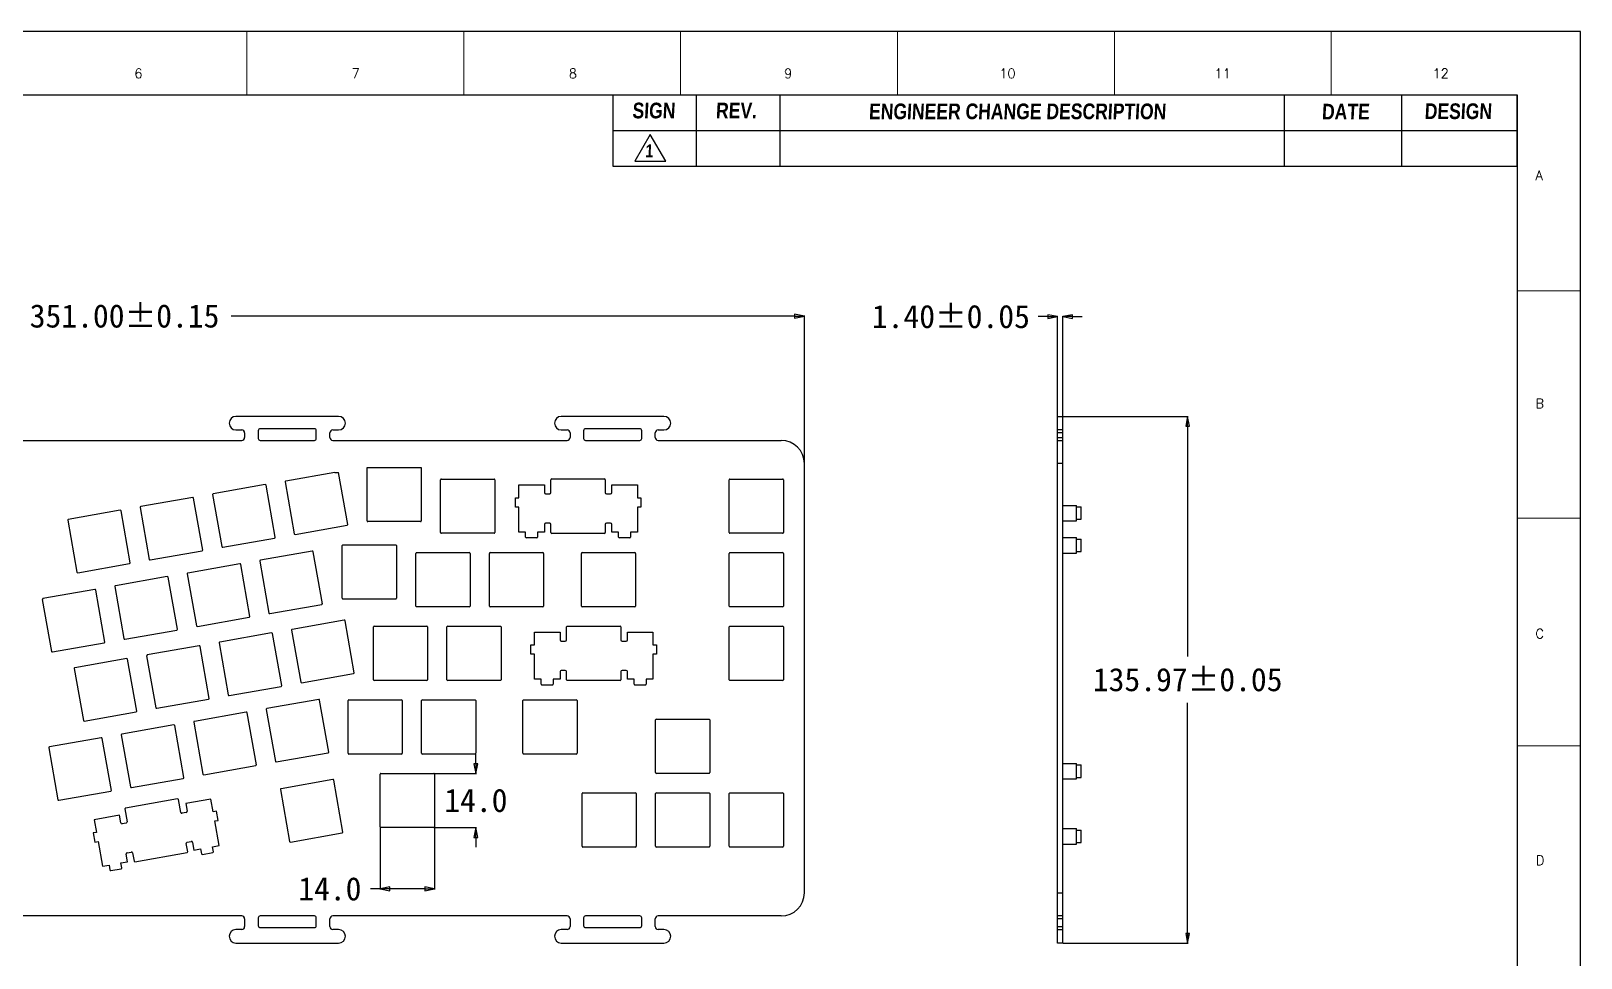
# Model space of a CAD drawing. Header units: millimetres. Extents: x 149 to 838, y -361 to 126.
# Drawn here: x 438 to 838.2, y -113.5 to 125.8 of the extents above; entities that cross this region are included whole.
import ezdxf
from ezdxf.enums import TextEntityAlignment as Align

# ---------------------------------------------------------------- set-up
doc = ezdxf.new("R2010")
doc.units = ezdxf.units.MM
doc.header["$LTSCALE"] = 16.335
doc.header["$PDMODE"] = 3
doc.header["$PDSIZE"] = 0.3125
doc.layers.get('0').update_dxf_attribs({"linetype": 'CONTINUOUS'})
doc.layers.get('Defpoints').update_dxf_attribs({"linetype": 'CONTINUOUS'})
doc.layers.add('TEXT', color=6, linetype='CONTINUOUS')
doc.styles.add('POSITION', font='romanc.shx', dxfattribs={"height": 3})
doc.styles.add('TEXT', font='arialbd.ttf', dxfattribs={"width": 0.8, "height": 4})
doc.dimstyles.get("Standard").update_dxf_attribs({"dimtxt": 2.5, "dimasz": 2.5, "dimexe": 0.125, "dimexo": 0.0625, "dimtad": 1, "dimdsep": 46, "dimtxsty": 'Standard', "dimblk": 'CLOSED', "dimblk1": 'CLOSED', "dimblk2": 'CLOSED', "dimcen": 0.09, "dimazin": 2, "dimtp": 0.01, "dimtm": 0.01, "dimtfac": 1, "dimtofl": 0, "dimtmove": 0, "dimatfit": 3, "dimldrblk": 'CLOSED', "dimfxl": 1, "dimtolj": 1, "dimarcsym": 0})

# ---------------------------------------------------------------- blocks, each defined once
blk = doc.blocks.new('TITLE_MODIFY')
for p, q in [((-126.75, 0.16), (-126.75, -9.84)), ((-126.75, 0.16), (0, 0.16)), ((-115.05, 0.16), (-115.05, -9.84)), ((-103.35, 0.16), (-103.35, -9.84)), ((-32.65, 0.16), (-32.65, -9.74)), ((-16.2, 0.16), (-16.2, -9.84)), ((0, -9.84), (0, 0.16)), ((-126.75, -4.84), (0, -4.84)), ((-126.75, -9.84), (0, -9.84))]:
    blk.add_line(p, q)
at = {"layer": 'TEXT'}
blk.add_lwpolyline([(-121.5, -5.4), (-123.66, -9.15), (-119.33, -9.15)], close=True, dxfattribs=at)
at = {"style": 'TEXT', "oblique": 3, "width": 0.8}
for s, p in [('SIGN', (-124.03, -3.13)), ('REV.', (-112.33, -3.13)), ('ENGINEER CHANGE DESCRIPTION', (-90.88, -3.25)), ('DATE', (-27.39, -3.29)), ('DESIGN', (-12.99, -3.23))]:
    blk.add_text(s, height=2.2, dxfattribs=at).set_placement(p)
at = {"layer": 'TEXT', "style": 'TEXT', "oblique": 3, "width": 0.8}
blk.add_text('1', height=1.8, dxfattribs=at).set_placement((-122.22, -8.58))
blk = doc.blocks.new('_CLOSED')
at = {"color": 0, "linetype": 'ByBlock'}
for p, q in [((0, 0), (-1, 0.2)), ((-1, 0.2), (-1, -0.2)), ((-1, -0.2), (0, 0)), ((-1, 0), (0, 0))]:
    blk.add_line(p, q, dxfattribs=at)
blk = doc.blocks.new('*D5')
at = {"color": 0, "lineweight": -2}
for p, q in [((286.65, 14.21), (286.65, 52.36)), ((289.15, 52.23), (434.65, 52.23)), ((635.15, 52.23), (489.65, 52.23)), ((637.65, 14.21), (637.65, 52.36))]:
    blk.add_line(p, q, dxfattribs=at)
at = {"layer": 'Defpoints', "color": 0}
for p in [(637.65, 52.23), (286.65, 14.15), (637.65, 14.15)]:
    blk.add_point(p, dxfattribs=at)
at = {"color": 0, "lineweight": -2, "xscale": 2.5, "yscale": 2.5, "zscale": 2.5, "rotation": 180}
blk.add_blockref('_CLOSED', (286.65, 52.23), dxfattribs=at)
at = {"color": 0, "lineweight": -2, "xscale": 2.5, "yscale": 2.5, "zscale": 2.5}
blk.add_blockref('_CLOSED', (637.65, 52.23), dxfattribs=at)
at = {"color": 0, "insert": (462.15, 52.23), "char_height": 6, "attachment_point": 5}
blk.add_mtext('\\A1;351.00±0.15', dxfattribs=at)
blk = doc.blocks.new('*D6')
at = {"color": 0, "lineweight": -2}
for p, q in [((704.45, 26.35), (736.73, 26.35)), ((736.61, 23.85), (736.61, -35.64)), ((736.61, -107.12), (736.61, -47.64)), ((704.45, -109.62), (736.73, -109.62))]:
    blk.add_line(p, q, dxfattribs=at)
at = {"layer": 'Defpoints', "color": 0}
for p in [(704.38, 26.35), (704.38, -109.62), (736.61, -109.62)]:
    blk.add_point(p, dxfattribs=at)
at = {"color": 0, "lineweight": -2, "xscale": 2.5, "yscale": 2.5, "zscale": 2.5}
for p, rotation in [((736.61, 26.35), 90), ((736.61, -109.62), 270)]:
    blk.add_blockref('_CLOSED', p, dxfattribs=dict(at, rotation=rotation))
at = {"color": 0, "insert": (736.61, -41.64), "char_height": 6, "attachment_point": 5}
blk.add_mtext('\\A1;135.97±0.05', dxfattribs=at)
blk = doc.blocks.new('*D7')
at = {"color": 0, "lineweight": -2}
for p, q in [((700.48, 52.09), (697.98, 52.09)), ((702.98, 26.41), (702.98, 52.22)), ((704.38, 26.41), (704.38, 52.22)), ((706.88, 52.09), (709.38, 52.09))]:
    blk.add_line(p, q, dxfattribs=at)
at = {"layer": 'Defpoints', "color": 0}
for p in [(702.98, 52.09), (702.98, 26.35), (704.38, 26.35)]:
    blk.add_point(p, dxfattribs=at)
at = {"color": 0, "lineweight": -2, "xscale": 2.5, "yscale": 2.5, "zscale": 2.5}
blk.add_blockref('_CLOSED', (702.98, 52.09), dxfattribs=at)
at = {"color": 0, "lineweight": -2, "xscale": 2.5, "yscale": 2.5, "zscale": 2.5, "rotation": 180}
blk.add_blockref('_CLOSED', (704.38, 52.09), dxfattribs=at)
at = {"color": 0, "insert": (675.48, 52.09), "char_height": 6, "attachment_point": 5}
blk.add_mtext('\\A1;1.40±0.05', dxfattribs=at)
blk = doc.blocks.new('*D8')
at = {"color": 0, "lineweight": -2}
for p, q in [((552.85, -63.32), (552.85, -60.82)), ((542.02, -65.82), (552.98, -65.82)), ((542.02, -79.82), (552.98, -79.82)), ((552.85, -82.32), (552.85, -84.82))]:
    blk.add_line(p, q, dxfattribs=at)
at = {"layer": 'Defpoints', "color": 0}
for p in [(541.95, -65.82), (541.95, -79.82), (552.85, -79.82)]:
    blk.add_point(p, dxfattribs=at)
at = {"color": 0, "lineweight": -2, "xscale": 2.5, "yscale": 2.5, "zscale": 2.5}
for p, rotation in [((552.85, -65.82), 270), ((552.85, -79.82), 90)]:
    blk.add_blockref('_CLOSED', p, dxfattribs=dict(at, rotation=rotation))
at = {"color": 0, "insert": (552.85, -72.82), "char_height": 6, "attachment_point": 5}
blk.add_mtext('\\A1;14.0', dxfattribs=at)
blk = doc.blocks.new('*D9')
at = {"color": 0, "lineweight": -2}
for p, q in [((528.15, -79.68), (528.15, -95.76)), ((542.15, -79.68), (542.15, -95.76)), ((528.15, -95.64), (525.65, -95.64)), ((539.65, -95.64), (530.65, -95.64))]:
    blk.add_line(p, q, dxfattribs=at)
at = {"layer": 'Defpoints', "color": 0}
for p in [(528.15, -79.62), (542.15, -79.62), (528.15, -95.64)]:
    blk.add_point(p, dxfattribs=at)
at = {"color": 0, "lineweight": -2, "xscale": 2.5, "yscale": 2.5, "zscale": 2.5, "rotation": 180}
blk.add_blockref('_CLOSED', (528.15, -95.64), dxfattribs=at)
at = {"color": 0, "lineweight": -2, "xscale": 2.5, "yscale": 2.5, "zscale": 2.5}
blk.add_blockref('_CLOSED', (542.15, -95.64), dxfattribs=at)
at = {"color": 0, "insert": (515.15, -95.64), "char_height": 6, "attachment_point": 5}
blk.add_mtext('\\A1;14.0', dxfattribs=at)

msp = doc.modelspace()

# ---------------------------------------------------------------- linework, layer by layer
for p, q in [((838.037, 125.705), (149.547, 125.705)), ((838.037, 125.705), (149.547, 125.705)), ((838.037, -360.578), (838.037, 125.705)), ((838.037, -360.578), (838.037, 125.705)), ((165.92, 109.332), (821.664, 109.332)), ((821.664, 109.332), (821.664, -344.204))]:
    msp.add_line(p, q)
at = {"color": 7, "linetype": 'Continuous'}
for p, q in [((517.401, 26.349), (490.901, 26.349)), ((601.401, 26.349), (574.901, 26.349)), ((702.983, -109.621), (702.983, 26.349)), ((702.983, 26.349), (704.383, 26.349)), ((704.383, -109.621), (704.383, 26.349)), ((431.901, 20.149), (492.401, 20.149)), ((490.901, 22.849), (492.401, 22.849)), ((493.151, 22.099), (493.151, 20.899)), ((496.651, 22.649), (496.651, 20.649)), ((511.151, 23.149), (497.151, 23.149)), ((497.151, 20.149), (511.151, 20.149)), ((511.651, 20.649), (511.651, 22.649)), ((515.151, 20.899), (515.151, 22.099)), ((515.901, 22.849), (517.401, 22.849)), ((515.901, 20.149), (576.401, 20.149)), ((574.901, 22.849), (576.401, 22.849)), ((577.151, 22.099), (577.151, 20.899)), ((580.651, 22.649), (580.651, 20.649)), ((595.151, 23.149), (581.151, 23.149)), ((581.151, 20.149), (595.151, 20.149)), ((595.651, 20.649), (595.651, 22.649)), ((599.151, 20.899), (599.151, 22.099)), ((599.901, 22.849), (601.401, 22.849)), ((599.901, 20.149), (631.651, 20.149)), ((704.383, 22.849), (702.983, 22.849)), ((704.383, 22.099), (702.983, 22.099)), ((702.983, 20.899), (704.383, 20.899)), ((702.983, 20.149), (704.383, 20.149)), ((524.742, -0.621), (524.742, 13.179)), ((524.742, 13.179), (538.742, 13.179)), ((538.742, 13.179), (538.742, -0.621)), ((637.651, -96.621), (637.651, 14.149)), ((704.383, 14.149), (702.983, 14.149)), ((498.448, 8.724), (485.055, 6.362)), ((501.046, -4.86), (498.68, 8.561)), ((503.599, 9.457), (505.966, -3.964)), ((516.418, 11.892), (503.766, 9.661)), ((516.418, 11.892), (517.386, 11.892)), ((519.758, -1.56), (517.386, 11.892)), ((543.742, -3.621), (543.742, 9.979)), ((543.942, 10.179), (557.542, 10.179)), ((557.742, 9.979), (557.742, -3.621)), ((563.942, 8.659), (570.542, 8.659)), ((563.942, 5.349), (563.942, 8.659)), ((570.542, 8.659), (570.542, 6.659)), ((572.217, 6.659), (572.217, 10.004)), ((572.417, 10.204), (586.067, 10.204)), ((586.267, 10.004), (586.267, 6.659)), ((587.942, 8.659), (594.542, 8.659)), ((587.942, 6.659), (587.942, 8.659)), ((594.542, 8.659), (594.542, 5.349)), ((618.251, -3.621), (618.251, 9.979)), ((618.451, 10.179), (632.051, 10.179)), ((632.251, 9.979), (632.251, -3.621)), ((479.737, 5.424), (466.343, 3.063)), ((482.335, -8.159), (479.968, 5.262)), ((484.888, 6.158), (487.254, -7.263)), ((563.042, 5.349), (563.942, 5.349)), ((563.042, 2.929), (563.042, 5.349)), ((570.842, 6.359), (571.917, 6.359)), ((586.567, 6.359), (587.642, 6.359)), ((594.542, 5.349), (595.442, 5.349)), ((595.442, 5.349), (595.442, 2.929)), ((461.025, 2.125), (447.632, -0.237)), ((463.624, -11.458), (461.257, 1.963)), ((466.176, 2.858), (468.543, -10.562)), ((563.942, 2.929), (563.042, 2.929)), ((563.942, -3.521), (563.942, 2.929)), ((595.442, 2.929), (594.542, 2.929)), ((594.542, 2.929), (594.542, -3.521)), ((704.383, 3.371), (707.883, 3.371)), ((707.883, -0.628), (707.883, 3.371)), ((707.883, 2.971), (709.083, 2.971)), ((709.083, -0.228), (709.083, 2.971)), ((447.465, -0.441), (449.831, -13.862)), ((506.197, -4.126), (519.591, -1.764)), ((538.542, -0.821), (524.942, -0.821)), ((557.542, -3.821), (543.942, -3.821)), ((565.692, -3.521), (563.942, -3.521)), ((565.692, -4.821), (565.692, -3.521)), ((570.542, -3.521), (568.792, -3.521)), ((568.792, -3.521), (568.792, -4.821)), ((570.542, -1.521), (570.542, -3.521)), ((571.917, -1.221), (570.842, -1.221)), ((572.217, -3.646), (572.217, -1.521)), ((586.067, -3.846), (572.417, -3.846)), ((586.267, -1.521), (586.267, -3.646)), ((587.642, -1.221), (586.567, -1.221)), ((587.942, -3.521), (587.942, -1.521)), ((589.692, -3.521), (587.942, -3.521)), ((589.692, -4.821), (589.692, -3.521)), ((594.542, -3.521), (592.792, -3.521)), ((592.792, -3.521), (592.792, -4.821)), ((632.051, -3.821), (618.451, -3.821)), ((704.383, -0.629), (707.883, -0.629)), ((707.883, -0.229), (709.083, -0.229)), ((487.486, -7.425), (500.879, -5.064)), ((518.342, -20.621), (518.342, -7.021)), ((518.542, -6.821), (532.142, -6.821)), ((532.342, -7.021), (532.342, -20.621)), ((568.592, -5.021), (565.892, -5.021)), ((592.592, -5.021), (589.892, -5.021)), ((704.383, -4.96), (707.883, -4.96)), ((707.883, -8.96), (707.883, -4.96)), ((707.883, -5.36), (709.083, -5.36)), ((709.083, -8.56), (709.083, -5.36)), ((450.063, -14.024), (463.457, -11.662)), ((468.774, -10.725), (482.168, -8.363)), ((491.899, -11.724), (478.506, -14.086)), ((494.497, -25.307), (492.131, -11.886)), ((497.05, -10.991), (499.417, -24.411)), ((510.611, -8.425), (497.217, -10.786)), ((513.209, -22.008), (510.842, -8.587)), ((537.342, -22.621), (537.342, -9.021)), ((537.542, -8.821), (551.142, -8.821)), ((551.342, -9.021), (551.342, -22.621)), ((556.342, -22.621), (556.342, -9.021)), ((556.542, -8.821), (570.142, -8.821)), ((570.342, -9.021), (570.342, -22.621)), ((580.092, -22.621), (580.092, -9.021)), ((580.292, -8.821), (593.892, -8.821)), ((594.092, -9.021), (594.092, -22.621)), ((618.251, -22.621), (618.251, -9.021)), ((618.451, -8.821), (632.051, -8.821)), ((632.251, -9.021), (632.251, -22.621)), ((704.383, -8.96), (707.883, -8.96)), ((707.883, -8.56), (709.083, -8.56)), ((473.188, -15.023), (459.795, -17.385)), ((475.786, -28.607), (473.42, -15.186)), ((478.339, -14.29), (480.705, -27.711)), ((454.477, -18.323), (441.083, -20.684)), ((457.075, -31.906), (454.708, -18.485)), ((459.627, -17.589), (461.994, -31.01)), ((440.916, -20.889), (443.283, -34.309)), ((499.648, -24.574), (513.042, -22.212)), ((532.142, -20.821), (518.542, -20.821)), ((551.142, -22.821), (537.542, -22.821)), ((570.142, -22.821), (556.542, -22.821)), ((593.892, -22.821), (580.292, -22.821)), ((632.051, -22.821), (618.451, -22.821)), ((480.937, -27.873), (494.33, -25.511)), ((518.834, -26.268), (505.44, -28.629)), ((521.432, -39.851), (519.066, -26.43)), ((526.592, -27.821), (540.192, -27.821)), ((545.592, -27.821), (559.192, -27.821)), ((576.242, -31.341), (576.242, -27.996)), ((576.442, -27.796), (590.092, -27.796)), ((590.292, -27.996), (590.292, -31.341)), ((618.451, -27.821), (632.051, -27.821)), ((462.226, -31.172), (475.619, -28.811)), ((500.123, -29.567), (486.729, -31.929)), ((502.721, -43.15), (500.354, -29.729)), ((505.273, -28.834), (507.64, -42.255)), ((526.392, -41.621), (526.392, -28.021)), ((540.392, -28.021), (540.392, -41.621)), ((545.392, -41.621), (545.392, -28.021)), ((559.392, -28.021), (559.392, -41.621)), ((567.967, -29.341), (574.567, -29.341)), ((567.967, -32.651), (567.967, -29.341)), ((574.567, -29.341), (574.567, -31.341)), ((574.867, -31.641), (575.942, -31.641)), ((590.592, -31.641), (591.667, -31.641)), ((591.967, -29.341), (598.567, -29.341)), ((591.967, -31.341), (591.967, -29.341)), ((598.567, -29.341), (598.567, -32.651)), ((618.251, -41.621), (618.251, -28.021)), ((632.251, -28.021), (632.251, -41.621)), ((443.514, -34.472), (456.908, -32.11)), ((467.851, -35.432), (470.217, -48.853)), ((481.411, -32.867), (468.018, -35.228)), ((484.009, -46.45), (481.643, -33.029)), ((486.562, -32.133), (488.929, -45.554)), ((567.067, -32.651), (567.967, -32.651)), ((567.067, -35.071), (567.067, -32.651)), ((567.967, -35.071), (567.067, -35.071)), ((567.967, -41.521), (567.967, -35.071)), ((598.567, -32.651), (599.467, -32.651)), ((599.467, -35.071), (598.567, -35.071)), ((598.567, -35.071), (598.567, -41.521)), ((599.467, -32.651), (599.467, -35.071)), ((449.139, -38.732), (451.506, -52.153)), ((462.7, -36.166), (449.306, -38.527)), ((465.298, -49.749), (462.931, -36.328)), ((574.567, -39.521), (574.567, -41.521)), ((575.942, -39.221), (574.867, -39.221)), ((576.242, -41.646), (576.242, -39.521)), ((590.292, -39.521), (590.292, -41.646)), ((591.667, -39.221), (590.592, -39.221)), ((591.967, -41.521), (591.967, -39.521)), ((489.16, -45.716), (502.554, -43.355)), ((507.872, -42.417), (521.265, -40.055)), ((540.192, -41.821), (526.592, -41.821)), ((559.192, -41.821), (545.592, -41.821)), ((569.717, -41.521), (567.967, -41.521)), ((569.717, -42.821), (569.717, -41.521)), ((572.617, -43.021), (569.917, -43.021)), ((574.567, -41.521), (572.817, -41.521)), ((572.817, -41.521), (572.817, -42.821)), ((590.092, -41.846), (576.442, -41.846)), ((593.717, -41.521), (591.967, -41.521)), ((593.717, -42.821), (593.717, -41.521)), ((596.617, -43.021), (593.917, -43.021)), ((598.567, -41.521), (596.817, -41.521)), ((596.817, -41.521), (596.817, -42.821)), ((632.051, -41.821), (618.451, -41.821)), ((470.449, -49.015), (483.842, -46.654)), ((512.285, -46.716), (498.892, -49.077)), ((514.883, -60.299), (512.517, -46.878)), ((519.842, -60.621), (519.842, -47.021)), ((520.042, -46.821), (533.642, -46.821)), ((533.842, -47.021), (533.842, -60.621)), ((538.842, -60.621), (538.842, -47.021)), ((539.042, -46.821), (552.642, -46.821)), ((552.842, -47.021), (552.842, -60.621)), ((564.967, -60.621), (564.967, -47.021)), ((565.167, -46.821), (578.767, -46.821)), ((578.967, -47.021), (578.967, -60.621)), ((451.737, -52.315), (465.131, -49.953)), ((493.574, -50.015), (480.18, -52.377)), ((496.172, -63.598), (493.805, -50.177)), ((498.725, -49.282), (501.091, -62.702)), ((599.251, -65.621), (599.251, -52.021)), ((599.451, -51.821), (613.051, -51.821)), ((613.251, -52.021), (613.251, -65.621)), ((461.302, -55.88), (463.668, -69.301)), ((474.862, -53.314), (461.469, -55.676)), ((477.46, -66.897), (475.094, -53.477)), ((480.013, -52.581), (482.38, -66.002)), ((442.59, -59.179), (444.957, -72.6)), ((456.151, -56.614), (442.758, -58.975)), ((458.749, -70.197), (456.383, -56.776)), ((482.611, -66.164), (496.005, -63.802)), ((501.323, -62.865), (514.716, -60.503)), ((533.642, -60.821), (520.042, -60.821)), ((552.642, -60.821), (539.042, -60.821)), ((578.767, -60.821), (565.167, -60.821)), ((704.383, -63.243), (707.883, -63.243)), ((707.883, -67.243), (707.883, -63.243)), ((707.883, -63.643), (709.083, -63.643)), ((709.083, -66.843), (709.083, -63.643)), ((463.9, -69.463), (477.293, -67.102)), ((515.932, -67.397), (502.538, -69.758)), ((518.53, -80.98), (516.163, -67.559)), ((528.154, -79.621), (528.154, -66.021)), ((528.354, -65.821), (541.954, -65.821)), ((542.154, -66.021), (542.154, -79.621)), ((613.051, -65.821), (599.451, -65.821)), ((704.383, -67.243), (707.883, -67.243)), ((707.883, -66.843), (709.083, -66.843)), ((445.189, -72.763), (458.582, -70.401)), ((502.371, -69.962), (504.738, -83.383)), ((580.251, -84.621), (580.251, -71.021)), ((580.451, -70.821), (594.051, -70.821)), ((594.251, -71.021), (594.251, -84.621)), ((599.251, -84.621), (599.251, -71.021)), ((599.451, -70.821), (613.051, -70.821)), ((613.251, -71.021), (613.251, -84.621)), ((618.251, -84.621), (618.251, -71.021)), ((618.451, -70.821), (632.051, -70.821)), ((632.251, -71.021), (632.251, -84.621)), ((462.233, -74.984), (462.819, -78.305)), ((475.843, -72.409), (462.4, -74.779)), ((476.655, -75.866), (476.075, -72.571)), ((478.062, -75.922), (477.003, -76.109)), ((484.457, -72.459), (477.958, -73.605)), ((477.958, -73.605), (478.305, -75.575)), ((485.032, -75.719), (484.457, -72.459)), ((485.919, -75.562), (485.032, -75.719)), ((486.339, -77.946), (485.919, -75.562)), ((460.822, -76.627), (454.322, -77.773)), ((454.322, -77.773), (454.897, -81.032)), ((461.169, -78.596), (460.822, -76.627)), ((462.576, -78.653), (461.517, -78.84)), ((485.452, -78.102), (486.339, -77.946)), ((486.572, -84.454), (485.452, -78.102)), ((541.954, -79.821), (528.354, -79.821)), ((454.897, -81.032), (454.011, -81.189)), ((454.011, -81.189), (454.431, -83.572)), ((454.431, -83.572), (455.317, -83.416)), ((455.317, -83.416), (456.437, -89.768)), ((478.45, -86.041), (478.076, -83.921)), ((478.319, -83.574), (479.378, -83.387)), ((479.725, -83.63), (480.073, -85.6)), ((504.969, -83.546), (518.363, -81.184)), ((704.383, -80.071), (707.883, -80.071)), ((707.883, -84.071), (707.883, -80.071)), ((707.883, -80.471), (709.083, -80.471)), ((707.883, -83.671), (709.083, -83.671)), ((709.083, -83.671), (709.083, -80.471)), ((462.937, -88.622), (462.59, -86.652)), ((462.833, -86.304), (463.892, -86.118)), ((464.239, -86.361), (464.608, -88.454)), ((464.84, -88.616), (478.283, -86.246)), ((480.073, -85.6), (481.796, -85.296)), ((481.796, -85.296), (482.022, -86.576)), ((482.254, -86.739), (484.913, -86.27)), ((484.849, -84.758), (486.572, -84.454)), ((485.08, -86.066), (484.849, -84.758)), ((594.051, -84.821), (580.451, -84.821)), ((613.051, -84.821), (599.451, -84.821)), ((632.051, -84.821), (618.451, -84.821)), ((704.383, -84.071), (707.883, -84.071)), ((456.437, -89.768), (458.161, -89.464)), ((458.161, -89.464), (458.386, -90.744)), ((458.618, -90.906), (461.277, -90.437)), ((461.214, -88.925), (462.937, -88.622)), ((461.444, -90.233), (461.214, -88.925)), ((702.983, -96.621), (704.383, -96.621)), ((492.401, -102.621), (431.901, -102.621)), ((493.151, -103.371), (493.151, -105.371)), ((496.651, -103.121), (496.651, -105.121)), ((511.151, -102.621), (497.151, -102.621)), ((511.651, -105.121), (511.651, -103.121)), ((515.151, -105.371), (515.151, -103.371)), ((576.401, -102.621), (515.901, -102.621)), ((577.151, -103.371), (577.151, -105.371)), ((580.651, -103.121), (580.651, -105.121)), ((595.151, -102.621), (581.151, -102.621)), ((595.651, -105.121), (595.651, -103.121)), ((599.151, -105.371), (599.151, -103.371)), ((631.651, -102.621), (599.901, -102.621)), ((704.383, -102.621), (702.983, -102.621)), ((704.383, -103.371), (702.983, -103.371)), ((492.401, -106.121), (490.901, -106.121)), ((497.151, -105.621), (511.151, -105.621)), ((517.401, -106.121), (515.901, -106.121)), ((576.401, -106.121), (574.901, -106.121)), ((581.151, -105.621), (595.151, -105.621)), ((601.401, -106.121), (599.901, -106.121)), ((702.983, -105.371), (704.383, -105.371)), ((702.983, -106.121), (704.383, -106.121)), ((490.901, -109.621), (517.401, -109.621)), ((574.901, -109.621), (601.401, -109.621)), ((704.383, -109.621), (702.983, -109.621))]:
    msp.add_line(p, q, dxfattribs=at)
at = {"const_width": 0.246}
for points in [[(493.71, 109.332), (493.71, 125.705)], [(549.706, 109.332), (549.706, 125.705)], [(605.702, 109.332), (605.702, 125.705)], [(661.698, 109.332), (661.698, 125.705)], [(717.695, 109.332), (717.695, 125.705)], [(773.691, 109.332), (773.691, 125.705)], [(821.664, 58.78), (838.037, 58.78)], [(821.664, 0.041), (838.037, 0.041)], [(821.664, -58.698), (838.037, -58.698)]]:
    msp.add_lwpolyline(points, dxfattribs=at)
at = {"color": 7, "linetype": 'Continuous'}
for centre, radius, start, end in [((490.901, 24.599), 1.75, 90, 270), ((517.401, 24.599), 1.75, 270, 90), ((574.901, 24.599), 1.75, 90, 270), ((601.401, 24.599), 1.75, 270, 90), ((492.401, 22.099), 0.75, 0, 90), ((492.401, 20.899), 0.75, 270, 0), ((497.151, 22.649), 0.5, 90, 180), ((497.151, 20.649), 0.5, 180, 270), ((511.151, 22.649), 0.5, 0, 90), ((511.151, 20.649), 0.5, 270, 0), ((515.901, 22.099), 0.75, 90, 180), ((515.901, 20.899), 0.75, 180, 270), ((576.401, 22.099), 0.75, 0, 90), ((576.401, 20.899), 0.75, 270, 0), ((581.151, 22.649), 0.5, 90, 180), ((581.151, 20.649), 0.5, 180, 270), ((595.151, 22.649), 0.5, 0, 90), ((595.151, 20.649), 0.5, 270, 0), ((599.901, 22.099), 0.75, 90, 180), ((599.901, 20.899), 0.75, 180, 270), ((631.651, 14.149), 6, 0, 90), ((498.483, 8.527), 0.2, 10, 100), ((503.801, 9.464), 0.2, 100, 190), ((543.942, 9.979), 0.2, 90, 180), ((557.542, 9.979), 0.2, 0, 90), ((572.417, 10.004), 0.2, 90, 180), ((586.067, 10.004), 0.2, 0, 90), ((618.451, 9.979), 0.2, 90, 180), ((632.051, 9.979), 0.2, 0, 90), ((479.772, 5.227), 0.2, 10, 100), ((485.089, 6.165), 0.2, 100, 190), ((570.842, 6.659), 0.3, 180, 270), ((571.917, 6.659), 0.3, 270, 0), ((586.567, 6.659), 0.3, 180, 270), ((587.642, 6.659), 0.3, 270, 360), ((461.06, 1.928), 0.2, 10, 100), ((466.378, 2.866), 0.2, 100, 190), ((447.667, -0.434), 0.2, 100, 190), ((506.162, -3.929), 0.2, 190, 280), ((519.556, -1.567), 0.2, 280, 10), ((524.942, -0.621), 0.2, 180, 270), ((538.542, -0.621), 0.2, 270, 0), ((543.942, -3.621), 0.2, 180, 270), ((557.542, -3.621), 0.2, 270, 0), ((570.842, -1.521), 0.3, 90, 180), ((571.917, -1.521), 0.3, 0, 90), ((572.417, -3.646), 0.2, 180, 270), ((586.067, -3.646), 0.2, 270, 0), ((586.567, -1.521), 0.3, 90, 180), ((587.642, -1.521), 0.3, 0, 90), ((618.451, -3.621), 0.2, 180, 270), ((632.051, -3.621), 0.2, 270, 0), ((487.451, -7.228), 0.2, 190, 280), ((500.844, -4.867), 0.2, 280, 10), ((518.542, -7.021), 0.2, 90, 180), ((532.142, -7.021), 0.2, 0, 90), ((565.892, -4.821), 0.2, 180, 270), ((568.592, -4.821), 0.2, 270, 0), ((589.892, -4.821), 0.2, 180, 270), ((592.592, -4.821), 0.2, 270, 0), ((463.422, -11.465), 0.2, 280, 10), ((468.74, -10.528), 0.2, 190, 280), ((482.133, -8.166), 0.2, 280, 10), ((491.934, -11.921), 0.2, 10, 100), ((497.252, -10.983), 0.2, 100, 190), ((510.645, -8.622), 0.2, 10, 100), ((537.542, -9.021), 0.2, 90, 180), ((551.142, -9.021), 0.2, 0, 90), ((556.542, -9.021), 0.2, 90, 180), ((570.142, -9.021), 0.2, 0, 90), ((580.292, -9.021), 0.2, 90, 180), ((593.892, -9.021), 0.2, 0, 90), ((618.451, -9.021), 0.2, 90, 180), ((632.051, -9.021), 0.2, 0, 90), ((450.028, -13.827), 0.2, 190, 280), ((473.223, -15.22), 0.2, 10, 100), ((478.541, -14.283), 0.2, 100, 190), ((454.511, -18.52), 0.2, 10, 100), ((459.829, -17.582), 0.2, 100, 190), ((441.118, -20.881), 0.2, 100, 190), ((513.007, -22.015), 0.2, 280, 10), ((518.542, -20.621), 0.2, 180, 270), ((532.142, -20.621), 0.2, 270, 0), ((537.542, -22.621), 0.2, 180, 270), ((551.142, -22.621), 0.2, 270, 0), ((556.542, -22.621), 0.2, 180, 270), ((570.142, -22.621), 0.2, 270, 0), ((580.292, -22.621), 0.2, 180, 270), ((593.892, -22.621), 0.2, 270, 0), ((618.451, -22.621), 0.2, 180, 270), ((632.051, -22.621), 0.2, 270, 0), ((480.902, -27.676), 0.2, 190, 280), ((494.296, -25.314), 0.2, 280, 10), ((499.614, -24.377), 0.2, 190, 280), ((518.869, -26.465), 0.2, 10, 100), ((526.592, -28.021), 0.2, 90, 180), ((540.192, -28.021), 0.2, 0, 90), ((545.592, -28.021), 0.2, 90, 180), ((559.192, -28.021), 0.2, 0, 90), ((576.442, -27.996), 0.2, 90, 180), ((590.092, -27.996), 0.2, 0, 90), ((618.451, -28.021), 0.2, 90, 180), ((632.051, -28.021), 0.2, 0, 90), ((456.873, -31.913), 0.2, 280, 10), ((462.191, -30.975), 0.2, 190, 280), ((475.584, -28.614), 0.2, 280, 10), ((486.764, -32.126), 0.2, 100, 190), ((500.157, -29.764), 0.2, 10, 100), ((505.475, -28.826), 0.2, 100, 190), ((574.867, -31.341), 0.3, 180, 270), ((575.942, -31.341), 0.3, 270, 0), ((590.592, -31.341), 0.3, 180, 270), ((591.667, -31.341), 0.3, 270, 0), ((443.479, -34.275), 0.2, 190, 280), ((468.053, -35.425), 0.2, 100, 190), ((481.446, -33.063), 0.2, 10, 100), ((449.341, -38.724), 0.2, 100, 190), ((462.735, -36.363), 0.2, 10, 100), ((521.23, -39.858), 0.2, 280, 10), ((574.867, -39.521), 0.3, 90, 180), ((575.942, -39.521), 0.3, 0, 90), ((590.592, -39.521), 0.3, 90, 180), ((591.667, -39.521), 0.3, 0, 90), ((502.519, -43.158), 0.2, 280, 10), ((507.837, -42.22), 0.2, 190, 280), ((526.592, -41.621), 0.2, 180, 270), ((540.192, -41.621), 0.2, 270, 0), ((545.592, -41.621), 0.2, 180, 270), ((559.192, -41.621), 0.2, 270, 0), ((569.917, -42.821), 0.2, 180, 270), ((572.617, -42.821), 0.2, 270, 360), ((576.442, -41.646), 0.2, 180, 270), ((590.092, -41.646), 0.2, 270, 0), ((593.917, -42.821), 0.2, 180, 270), ((596.617, -42.821), 0.2, 270, 360), ((618.451, -41.621), 0.2, 180, 270), ((632.051, -41.621), 0.2, 270, 0), ((483.808, -46.457), 0.2, 280, 10), ((489.125, -45.519), 0.2, 190, 280), ((512.32, -46.913), 0.2, 10, 100), ((520.042, -47.021), 0.2, 90, 180), ((533.642, -47.021), 0.2, 0, 90), ((539.042, -47.021), 0.2, 90, 180), ((552.642, -47.021), 0.2, 0, 90), ((565.167, -47.021), 0.2, 90, 180), ((578.767, -47.021), 0.2, 0, 90), ((465.096, -49.756), 0.2, 280, 10), ((470.414, -48.818), 0.2, 190, 280), ((493.608, -50.212), 0.2, 10, 100), ((498.926, -49.274), 0.2, 100, 190), ((599.451, -52.021), 0.2, 90, 180), ((613.051, -52.021), 0.2, 0, 90), ((451.703, -52.118), 0.2, 190, 280), ((461.504, -55.873), 0.2, 100, 190), ((474.897, -53.511), 0.2, 10, 100), ((480.215, -52.574), 0.2, 100, 190), ((442.792, -59.172), 0.2, 100, 190), ((456.186, -56.811), 0.2, 10, 100), ((495.97, -63.605), 0.2, 280, 10), ((501.288, -62.668), 0.2, 190, 280), ((514.681, -60.306), 0.2, 280, 10), ((520.042, -60.621), 0.2, 180, 270), ((533.642, -60.621), 0.2, 270, 0), ((539.042, -60.621), 0.2, 180, 270), ((552.642, -60.621), 0.2, 270, 0), ((565.167, -60.621), 0.2, 180, 270), ((578.767, -60.621), 0.2, 270, 0), ((477.259, -66.905), 0.2, 280, 10), ((482.577, -65.967), 0.2, 190, 280), ((515.966, -67.594), 0.2, 10, 100), ((528.354, -66.021), 0.2, 90, 180), ((541.954, -66.021), 0.2, 0, 90), ((599.451, -65.621), 0.2, 180, 270), ((613.051, -65.621), 0.2, 270, 0), ((458.547, -70.204), 0.2, 280, 10), ((463.865, -69.266), 0.2, 190, 280), ((502.573, -69.955), 0.2, 100, 190), ((580.451, -71.021), 0.2, 90, 180), ((594.051, -71.021), 0.2, 0, 90), ((599.451, -71.021), 0.2, 90, 180), ((613.051, -71.021), 0.2, 0, 90), ((618.451, -71.021), 0.2, 90, 180), ((632.051, -71.021), 0.2, 0, 90), ((445.154, -72.566), 0.2, 190, 280), ((462.435, -74.976), 0.2, 100, 190), ((475.878, -72.606), 0.2, 10, 100), ((476.951, -75.813), 0.3, 190, 280), ((478.01, -75.627), 0.3, 280, 10), ((461.465, -78.544), 0.3, 190, 280), ((462.523, -78.357), 0.3, 280, 10), ((528.354, -79.621), 0.2, 180, 270), ((541.954, -79.621), 0.2, 270, 0), ((478.371, -83.869), 0.3, 100, 190), ((479.43, -83.683), 0.3, 10, 100), ((504.935, -83.349), 0.2, 190, 280), ((518.328, -80.987), 0.2, 280, 10), ((462.885, -86.6), 0.3, 100, 190), ((463.944, -86.413), 0.3, 10, 100), ((478.248, -86.049), 0.2, 280, 10), ((482.219, -86.542), 0.2, 190, 280), ((484.878, -86.073), 0.2, 280, 10), ((580.451, -84.621), 0.2, 180, 270), ((594.051, -84.621), 0.2, 270, 0), ((599.451, -84.621), 0.2, 180, 270), ((613.051, -84.621), 0.2, 270, 0), ((618.451, -84.621), 0.2, 180, 270), ((632.051, -84.621), 0.2, 270, 0), ((458.583, -90.709), 0.2, 190, 280), ((461.242, -90.24), 0.2, 280, 10), ((464.805, -88.419), 0.2, 190, 280), ((631.651, -96.621), 6, 270, 0), ((492.401, -103.371), 0.75, 0, 90), ((497.151, -103.121), 0.5, 90, 180), ((511.151, -103.121), 0.5, 0, 90), ((515.901, -103.371), 0.75, 90, 180), ((576.401, -103.371), 0.75, 0, 90), ((581.151, -103.121), 0.5, 90, 180), ((595.151, -103.121), 0.5, 0, 90), ((599.901, -103.371), 0.75, 90, 180), ((490.901, -107.871), 1.75, 90, 270), ((492.401, -105.371), 0.75, 270, 0), ((497.151, -105.121), 0.5, 180, 270), ((511.151, -105.121), 0.5, 270, 0), ((515.901, -105.371), 0.75, 180, 270), ((517.401, -107.871), 1.75, 270, 90), ((574.901, -107.871), 1.75, 90, 270), ((576.401, -105.371), 0.75, 270, 0), ((581.151, -105.121), 0.5, 180, 270), ((595.151, -105.121), 0.5, 270, 0), ((599.901, -105.371), 0.75, 180, 270), ((601.401, -107.871), 1.75, 270, 90)]:
    msp.add_arc(centre, radius, start, end, dxfattribs=at)

# ---------------------------------------------------------------- block references
at = {"xscale": 1.841978297493462, "yscale": 1.841978297493462, "zscale": 1.841978297493458}
msp.add_blockref('TITLE_MODIFY', (821.664, 109.044), dxfattribs=at)

# ---------------------------------------------------------------- texts
at = {"style": 'POSITION'}
for s, p in [('6', (465.733, 114.88)), ('7', (521.797, 114.88)), ('8', (577.886, 114.88)), ('9', (633.477, 114.88)), ('10', (690.079, 114.88)), ('11', (745.623, 114.88)), ('12', (801.936, 114.88)), ('A', (827.344, 88.568)), ('B', (827.487, 29.69)), ('C', (827.487, -29.74)), ('D', (827.601, -88.245))]:
    msp.add_text(s, height=2.456, dxfattribs=at).set_placement(p, align=Align.MIDDLE_CENTER)

# ---------------------------------------------------------------- dimensions: what is measured, and where the dimension line sits
at = {"color": 5}
for base, p1, p2, override, picture, middle in [((637.651, 52.232), (286.651, 14.149), (637.651, 14.149), {"dimtxt": 6, "dimgap": 3, "dimtad": 0, "dimtih": 1, "dimtoh": 1, "dimdec": 2, "dimzin": 0, "dimcen": 2.673, "dimadec": 0, "dimazin": 0, "dimtol": 1, "dimlim": 0, "dimtp": 0.15, "dimtm": 0.15, "dimtdec": 2, "dimtzin": 0}, '*D5', (462.151, 52.232)), ((702.983, 52.095), (704.383, 26.349), (702.983, 26.349), {"dimtxt": 6, "dimgap": 3, "dimtad": 0, "dimtih": 1, "dimtoh": 1, "dimzin": 0, "dimcen": 2.673, "dimadec": 0, "dimazin": 0, "dimtol": 1, "dimtp": 0.05, "dimtm": 0.05, "dimtzin": 0}, '*D7', (675.483, 52.095)), ((528.154, -95.638), (542.154, -79.621), (528.154, -79.621), {"dimtxt": 6, "dimgap": 3, "dimtad": 0, "dimtih": 1, "dimtoh": 1, "dimdec": 1, "dimzin": 0, "dimcen": 2.673, "dimadec": 0, "dimazin": 0, "dimtol": 0, "dimlim": 0, "dimtp": 0.05, "dimtm": 0.05, "dimtzin": 0}, '*D9', (515.154, -95.638))]:
    dim = msp.add_linear_dim(base=base, p1=p1, p2=p2, dimstyle='Standard', override=override, dxfattribs=at)
    dim.commit()
    dim.dimension.update_dxf_attribs({"geometry": picture, "text_midpoint": middle})
for base, p1, p2, override, picture, middle in [((736.607, -109.621), (704.383, 26.349), (704.383, -109.621), {"dimtxt": 6, "dimgap": 3, "dimtad": 0, "dimtih": 1, "dimtoh": 1, "dimzin": 0, "dimcen": 2.673, "dimadec": 0, "dimazin": 0, "dimtol": 1, "dimtp": 0.05, "dimtm": 0.05, "dimtzin": 0}, '*D6', (736.607, -41.636)), ((552.85, -79.821), (541.954, -65.821), (541.954, -79.821), {"dimtxt": 6, "dimgap": 3, "dimtad": 0, "dimtih": 1, "dimtoh": 1, "dimdec": 1, "dimzin": 0, "dimcen": 2.673, "dimadec": 0, "dimazin": 0, "dimtp": 0.05, "dimtm": 0.05, "dimtzin": 0}, '*D8', (552.85, -72.821))]:
    dim = msp.add_linear_dim(base=base, p1=p1, p2=p2, angle=90, dimstyle='Standard', override=override, dxfattribs=at)
    dim.commit()
    dim.dimension.update_dxf_attribs({"geometry": picture, "text_midpoint": middle})

doc.saveas('drawing.dxf')
